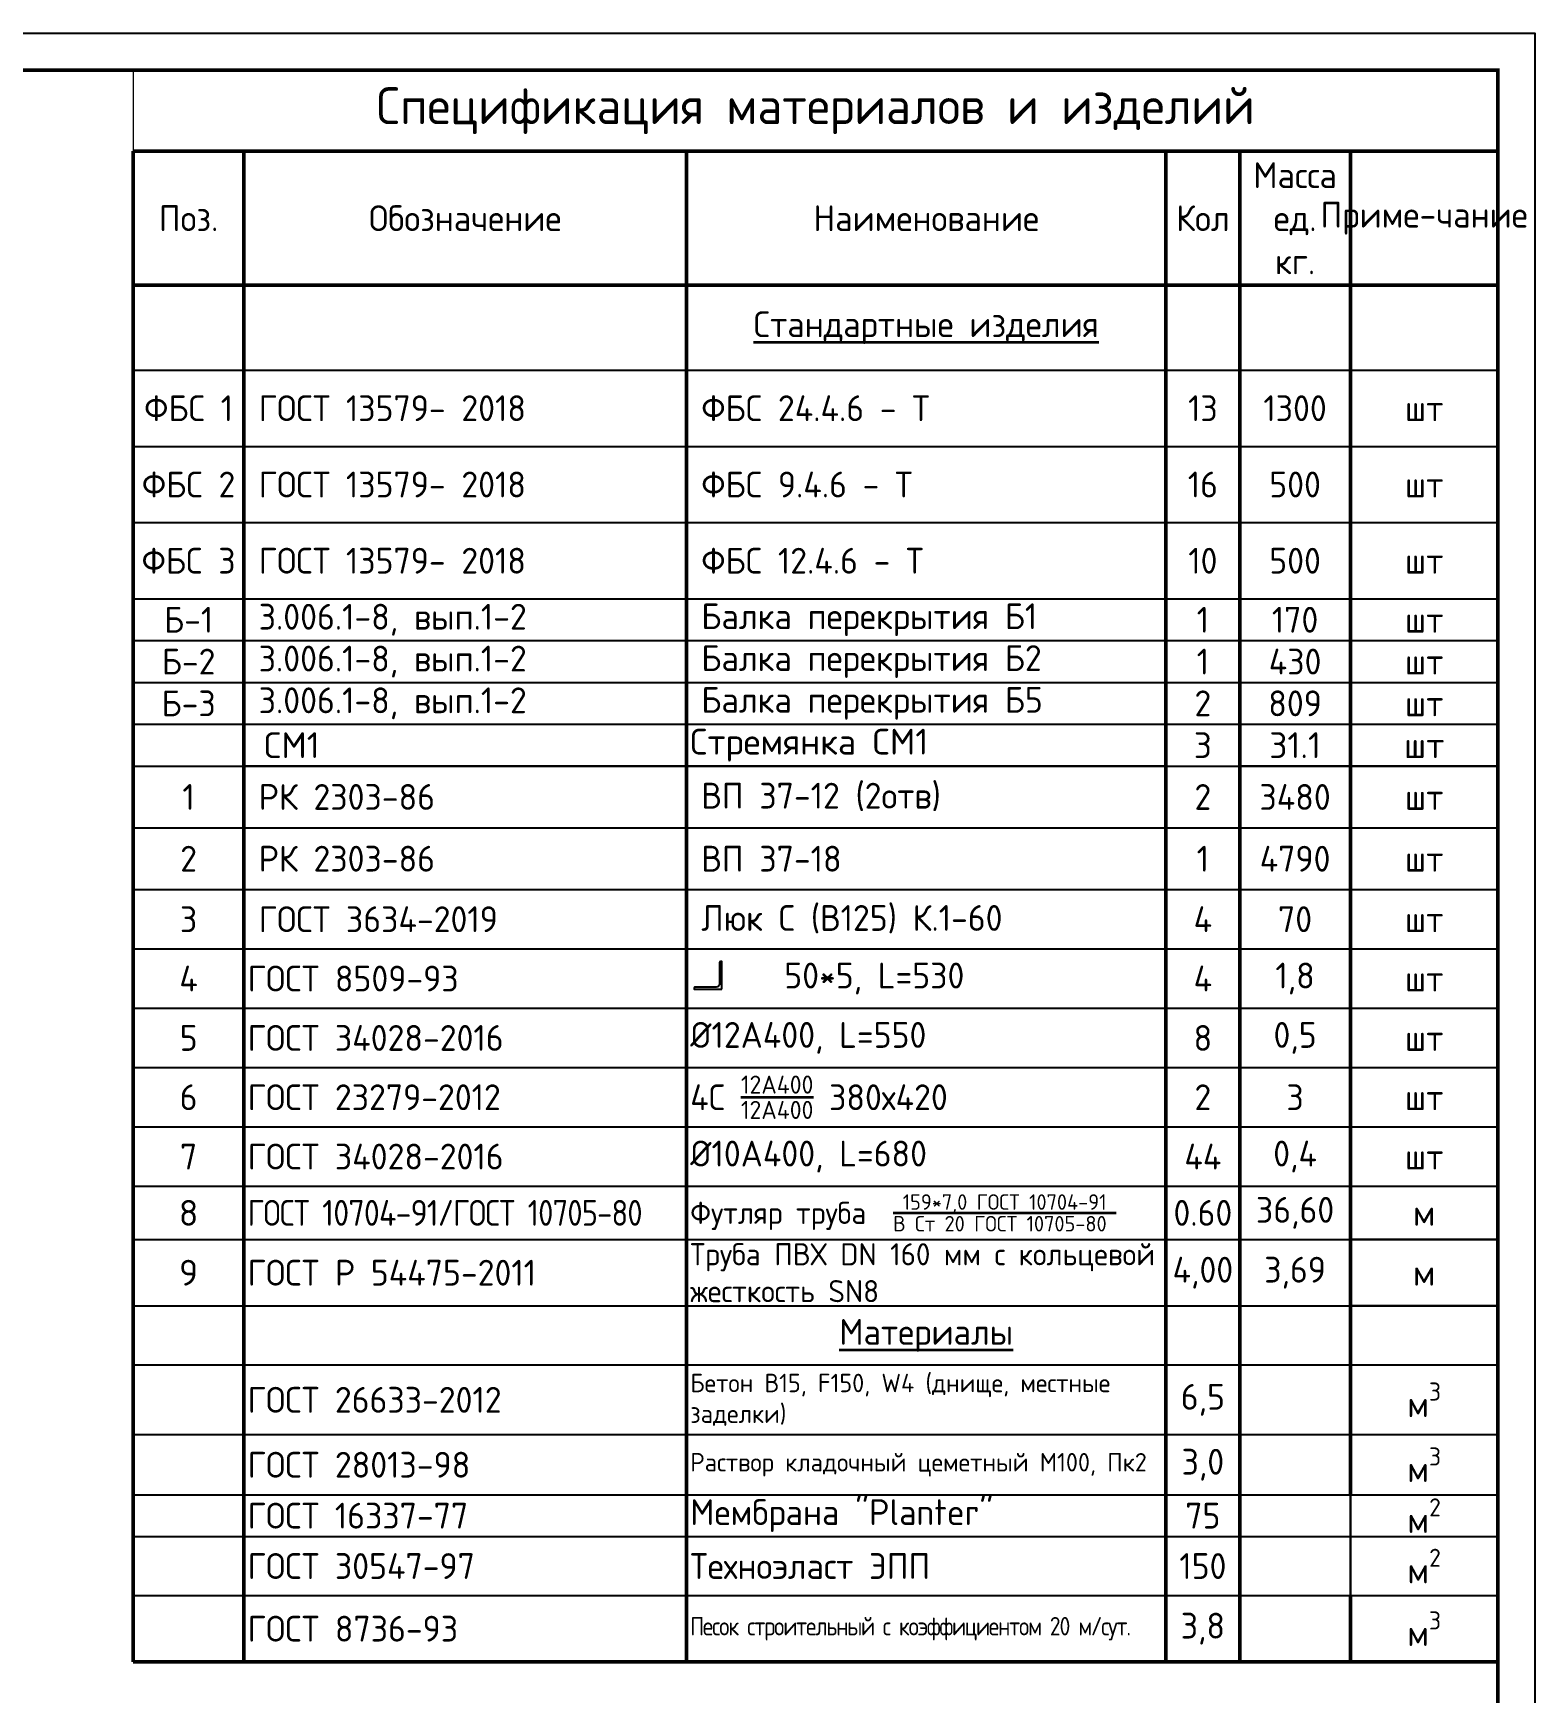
# Model space of a CAD drawing. Header units: millimetres. Extents: x 1601 to 14530, y 1157 to 12625.
# Drawn here: x 7581.5 to 7785.1, y 3020.6 to 3245.6 of the extents above; entities that cross this region are included whole.
import ezdxf

# ---------------------------------------------------------------- set-up
doc = ezdxf.new("R2010")
doc.units = ezdxf.units.MM
doc.layers.add('таблица', color=250, linetype='Continuous', lineweight=35)
doc.styles.add('-ISOCPEUR-', font='isocpeur.TTF')
doc.styles.add('GOST', font='GOST Common.ttf')

# ---------------------------------------------------------------- blocks, each defined once
blk = doc.blocks.new('*T49')
at = {"layer": 'Defpoints', "color": 8, "linetype": 'ByBlock', "lineweight": 0, "transparency": 16777216}
for p, q in [((0, 0), (185, 0)), ((0, 0), (0, -11)), ((185, 0), (185, -11))]:
    blk.add_line(p, q, dxfattribs=at)
at = {"layer": 'таблица', "color": 0, "lineweight": 50, "transparency": 16777216}
for p, q in [((0, -11), (185, -11)), ((0, -11), (0, -215.74)), ((15, -11), (15, -215.74)), ((75, -11), (75, -215.74)), ((140, -11), (140, -215.74)), ((150, -11), (150, -215.74)), ((165, -11), (165, -193.1)), ((185, -11), (185, -215.74)), ((0, -29.17), (185, -29.17)), ((165, -206.76), (165, -215.74)), ((0, -215.74), (185, -215.74))]:
    blk.add_line(p, q, dxfattribs=at)
at = {"layer": 'таблица', "color": 0, "lineweight": 25, "transparency": 16777216}
for p, q in [((0, -40.67), (185, -40.67)), ((0, -51), (185, -51)), ((0, -61.33), (185, -61.33)), ((0, -71.67), (185, -71.67)), ((0, -77.33), (185, -77.33)), ((0, -83), (185, -83)), ((0, -88.67), (185, -88.67)), ((0, -94.33), (15, -94.33)), ((140, -94.33), (150, -94.33)), ((0, -102.7), (185, -102.7)), ((0, -111.07), (185, -111.07)), ((0, -119.11), (185, -119.11)), ((0, -127.16), (185, -127.16)), ((0, -135.2), (185, -135.2)), ((0, -143.24), (185, -143.24)), ((0, -151.28), (185, -151.28)), ((0, -158.5), (165, -158.5)), ((0, -167.5), (165, -167.5)), ((0, -175.5), (185, -175.5)), ((0, -184.95), (185, -184.95)), ((0, -193.1), (185, -193.1)), ((0, -198.76), (185, -198.76)), ((0, -206.76), (185, -206.76))]:
    blk.add_line(p, q, dxfattribs=at)
at = {"layer": 'таблица', "lineweight": 30, "transparency": 16777216}
for p, q in [((15, -94.33), (140, -94.33)), ((150, -94.33), (185, -94.33)), ((165, -158.5), (185, -158.5)), ((165, -167.5), (185, -167.5)), ((165, -193.1), (165, -206.76))]:
    blk.add_line(p, q, dxfattribs=at)
at = {"layer": 'таблица', "color": 0, "transparency": 16777216}
for s, insert, char_height, width, attachment_point, style in [('Спецификация материалов и изделий ', (92.5, -5.5), 5, 182, 5, 'GOST'), (' СМ1', (15.5, -91.5), 3.5, 59, 4, '-ISOCPEUR-'), ('Стремянка СМ1', (75.5, -91.5), 3.5, 64, 4, '-ISOCPEUR-'), ('31.1', (157.5, -91.5), 3.5, 14, 5, '-ISOCPEUR-'), ('шт', (175, -91.5), 3.5, 19, 5, '-ISOCPEUR-'), ('3', (157.5, -139.22), 3.5, 14, 5, 'GOST')]:
    blk.add_mtext(s, dxfattribs=dict(at, insert=insert, char_height=char_height, width=width, attachment_point=attachment_point, style=style))
at = {"layer": 'таблица', "color": 7, "transparency": 16777216}
for s, insert, char_height, width, attachment_point, style in [('Масса ед. кг.', (157.5, -20.08), 3.5, 13, 5, 'GOST'), ('Приме-чание', (175, -20.08), 3.5, 17, 5, 'GOST'), ('Поз.', (7.5, -20.08), 3.5, 12, 5, 'GOST'), ('Обозначение', (45, -20.08), 3.5, 57, 5, 'GOST'), ('Наименование', (107.5, -20.08), 3.5, 62, 5, 'GOST'), ('Кол', (145, -20.08), 3.5, 8, 5, 'GOST'), ('{\\LСтандартные изделия}', (107.5, -34.92), 3.5, 61, 5, 'GOST'), ('ФБС 1', (7.5, -45.83), 3.5, 14, 5, 'GOST'), ('ГОСТ 13579- 2018', (17, -45.83), 3.5, 56, 4, 'GOST'), ('ФБС 24.4.6 - Т', (77, -45.83), 3.5, 61, 4, 'GOST'), ('13', (145, -45.83), 3.5, 9, 5, 'GOST'), ('1300', (157.5, -45.83), 3.5, 14, 5, 'GOST'), ('шт', (175, -45.83), 3.5, 19, 5, 'GOST'), ('ФБС 2', (7.5, -56.17), 3.5, 14, 5, 'GOST'), ('ГОСТ 13579- 2018', (17, -56.17), 3.5, 56, 4, 'GOST'), ('ФБС 9.4.6 - Т', (77, -56.17), 3.5, 61, 4, 'GOST'), ('16', (145, -56.17), 3.5, 9, 5, 'GOST'), ('500', (157.5, -56.17), 3.5, 14, 5, 'GOST'), ('шт', (175, -56.17), 3.5, 19, 5, 'GOST'), ('ФБС 3', (7.5, -66.5), 3.5, 14, 5, 'GOST'), ('ГОСТ 13579- 2018', (17, -66.5), 3.5, 56, 4, 'GOST'), ('ФБС 12.4.6 - Т', (77, -66.5), 3.5, 61, 4, 'GOST'), ('10', (145, -66.5), 3.5, 9, 5, 'GOST'), ('500', (157.5, -66.5), 3.5, 14, 5, 'GOST'), ('шт', (175, -66.5), 3.5, 19, 5, 'GOST'), ('Б-1', (7.5, -74.5), 3.5, 14, 5, 'GOST'), ('3.006.1-8, вып.1-2', (17, -74.5), 3.5, 56, 4, 'GOST'), ('Балка перекрытия Б1', (77, -74.5), 3.5, 61, 4, 'GOST'), ('1', (145, -74.5), 3.5, 9, 5, 'GOST'), ('170', (157.5, -74.5), 3.5, 14, 5, 'GOST'), ('шт', (175, -74.5), 3.5, 19, 5, 'GOST'), ('Б-2', (7.5, -80.17), 3.5, 14, 5, 'GOST'), ('3.006.1-8, вып.1-2', (17, -80.17), 3.5, 56, 4, 'GOST'), ('Балка перекрытия Б2', (77, -80.17), 3.5, 61, 4, 'GOST'), ('1', (145, -80.17), 3.5, 9, 5, 'GOST'), ('430', (157.5, -80.17), 3.5, 14, 5, 'GOST'), ('шт', (175, -80.17), 3.5, 19, 5, 'GOST'), ('Б-3', (7.5, -85.83), 3.5, 14, 5, 'GOST'), ('3.006.1-8, вып.1-2', (17, -85.83), 3.5, 56, 4, 'GOST'), ('Балка перекрытия Б5', (77, -85.83), 3.5, 61, 4, 'GOST'), ('2', (145, -85.83), 3.5, 9, 5, 'GOST'), ('809', (157.5, -85.83), 3.5, 14, 5, 'GOST'), ('шт', (175, -85.83), 3.5, 19, 5, 'GOST'), ('3', (145, -91.5), 3.5, 10, 5, '-ISOCPEUR-'), ('ВП 37-12 (2отв)', (77, -98.52), 3.5, 61, 4, 'GOST'), ('1', (7.5, -98.52), 3.5, 14, 5, 'GOST'), ('РК 2303-86', (17, -98.52), 3.5, 56, 4, 'GOST'), ('2', (145, -98.52), 3.5, 9, 5, 'GOST'), ('3480', (157.5, -98.52), 3.5, 14, 5, 'GOST'), ('шт', (175, -98.52), 3.5, 19, 5, 'GOST'), ('2', (7.5, -106.89), 3.5, 14, 5, 'GOST'), ('РК 2303-86', (17, -106.89), 3.5, 56, 4, 'GOST'), ('ВП 37-18', (77, -106.89), 3.5, 61, 4, 'GOST'), ('1', (145, -106.89), 3.5, 9, 5, 'GOST'), ('4790', (157.5, -106.89), 3.5, 14, 5, 'GOST'), ('шт', (175, -106.89), 3.5, 19, 5, 'GOST'), ('3', (7.5, -115.09), 3.5, 14, 5, 'GOST'), ('ГОСТ 3634-2019', (17, -115.09), 3.5, 56, 4, 'GOST'), ('Люк С (В125) К.1-60', (77, -115.09), 3.5, 61, 4, 'GOST'), ('4', (145, -115.09), 3.5, 9, 5, 'GOST'), ('70', (157.5, -115.09), 3.5, 14, 5, 'GOST'), ('шт', (175, -115.09), 3.5, 19, 5, 'GOST'), ('4', (7.5, -123.13), 3.5, 14, 5, 'GOST'), ('ГОСТ 8509-93', (15.5, -123.13), 3.5, 59, 4, 'GOST'), ('      50*5, L=530', (75.5, -123.13), 3.5, 64, 4, 'GOST'), ('4', (145, -123.13), 3.5, 9, 5, 'GOST'), ('1,8', (157.5, -123.13), 3.5, 14, 5, 'GOST'), ('шт', (175, -123.13), 3.5, 19, 5, 'GOST'), ('5', (7.5, -131.18), 3.5, 14, 5, 'GOST'), ('{\\C0;ГОСТ 34028-2016}', (15.5, -131.18), 3.5, 59, 4, 'GOST'), ('%%C12А400, L=550', (75.5, -131.18), 3.5, 64, 4, 'GOST'), ('8', (145, -131.18), 3.5, 9, 5, 'GOST'), ('0,5', (157.5, -131.18), 3.5, 14, 5, 'GOST'), ('шт', (175, -131.18), 3.5, 19, 5, 'GOST'), ('\\A1;4С {\\H0.7x;\\S12А400/12А400;\\H1.42857x; 380х420}', (75.5, -139.22), 3.5, 64, 4, 'GOST'), ('6', (7.5, -139.22), 3.5, 14, 5, 'GOST'), ('ГОСТ 23279-2012', (15.5, -139.22), 3.5, 59, 4, 'GOST'), ('2', (145, -139.22), 3.5, 9, 5, 'GOST'), ('шт', (175, -139.22), 3.5, 19, 5, 'GOST'), ('7', (7.5, -147.26), 3.5, 14, 5, 'GOST'), ('{\\C0;ГОСТ 34028-2016}', (15.5, -147.26), 3.5, 59, 4, 'GOST'), ('%%C10А400, L=680', (75.5, -147.26), 3.5, 64, 4, 'GOST'), ('44', (145, -147.26), 3.5, 9, 5, 'GOST'), ('0,4', (157.5, -147.26), 3.5, 14, 5, 'GOST'), ('шт', (175, -147.26), 3.5, 19, 5, 'GOST'), ('\\A1;Футляр труба  {\\H0.7x;\\S159*7,0 ГОСТ 10704-91/В Ст 20 ГОСТ 10705-80 ;}', (75.5, -154.89), 3, 64, 4, 'GOST'), ('36,60', (157.5, -154.89), 3.5, 14, 5, 'GOST'), ('8', (7.5, -154.89), 3.5, 14, 5, '-ISOCPEUR-'), ('{\\W0.9;\\T0.95;ГОСТ \\fISOCPEUR|b0|i0|c204|p34;10704-91\\fGOST Common|b0|i0|c204|p34;/ГОСТ 10705-80}', (15.5, -154.89), 3.5, 59, 4, 'GOST'), ('0.60', (145, -154.89), 3.5, 9, 5, 'GOST'), ('м', (175, -154.89), 3.5, 19, 5, '-ISOCPEUR-'), ('Труба ПВХ DN 160 мм с кольцевой жесткость SN8', (75.5, -163), 3, 64, 4, 'GOST'), ('9', (7.5, -163), 3.5, 14, 5, '-ISOCPEUR-'), ('ГОСТ Р 54475-2011', (15.5, -163), 3.5, 59, 4, 'GOST'), ('4,00', (145, -163), 3.5, 9, 5, 'GOST'), ('3,69', (157.5, -163), 3.5, 14, 5, 'GOST'), ('м', (175, -163), 3.5, 19, 5, '-ISOCPEUR-'), ('{\\LМатериалы}', (107.5, -171.5), 3.5, 64, 5, 'GOST'), ('\\A1;Бетон В15, F150, W4 (днище, местные заделки) ', (75.5, -180.23), 2.5, 64, 4, 'GOST'), ('ГОСТ 26633-2012', (15.5, -180.23), 3.5, 59, 4, 'GOST'), ('6,5', (145, -180.23), 3.5, 9, 5, 'GOST'), ('\\A1;м{\\H0.7x;\\S3^ ;}', (175, -180.23), 3.5, 19, 5, 'GOST'), ('\\A1;м{\\H0.7x;\\S3^ ;}', (175, -189.03), 3.5, 19, 5, 'GOST'), ('ГОСТ 28013-98', (15.5, -189.03), 3.5, 59, 4, 'GOST'), ('Раствор кладочный цеметный М100, Пк2', (75.5, -189.03), 2.5, 64, 4, 'GOST'), ('3,0', (145, -189.03), 3.5, 9, 5, 'GOST'), ('Мембрана "Planter"', (75.5, -195.93), 3.5, 64, 4, 'GOST'), ('ГОСТ 16337-77', (15.5, -195.93), 3.5, 59, 4, 'GOST'), ('75', (145, -195.93), 3.5, 9, 5, 'GOST'), ('\\A1;м{\\H0.7x;\\S2^ ;}', (175, -195.93), 3.5, 19, 5, 'GOST'), ('ГОСТ 30547-97', (15.5, -202.76), 3.5, 59, 4, 'GOST'), ('Техноэласт ЭПП', (75.5, -202.76), 3.5, 64, 4, 'GOST'), ('150', (145, -202.76), 3.5, 9, 5, 'GOST'), ('\\A1;м{\\H0.7x;\\S2^ ;}', (175, -202.76), 3.5, 19, 5, 'GOST'), ('3,8', (145, -211.25), 3.5, 9, 5, 'GOST'), ('\\A1;м{\\H0.7x;\\S3^ ;}', (175, -211.25), 3.5, 19, 5, 'GOST'), ('ГОСТ 8736-93', (15.5, -211.25), 3.5, 59, 4, 'GOST'), ('{\\W0.9;\\T0.9;Песок строительный с коэффициентом 20 м/сут. }', (75.5, -211.25), 2.5, 64, 4, 'GOST')]:
    blk.add_mtext(s, dxfattribs=dict(at, insert=insert, char_height=char_height, width=width, attachment_point=attachment_point, style=style))

msp = doc.modelspace()

# ---------------------------------------------------------------- linework, layer by layer
msp.add_lwpolyline([(7191.0803, 3245.5891), (7785.0803, 3245.5891), (7785.0803, 2825.5891), (7191.0803, 2825.5891)], close=True)
at = {"const_width": 0.5}
msp.add_lwpolyline([(7211.0803, 3240.5891), (7780.0803, 3240.5891), (7780.0803, 2830.5891), (7211.0803, 2830.5891)], close=True, dxfattribs=at)
at = {"ltscale": 100}
msp.add_lwpolyline([(7674.8705, 3116.0115), (7674.8705, 3119.7615), (7674.7205, 3119.7615, 0.41421356), (7674.5705, 3119.6115), (7674.5705, 3116.7615, -0.41421356), (7674.1205, 3116.3115), (7671.2705, 3116.3115, 0.41421356), (7671.1205, 3116.1615), (7671.1205, 3116.0115)], format="xyb", close=True, dxfattribs=at)

# ---------------------------------------------------------------- block references
msp.add_blockref('*T49', (7595.0803, 3240.5891))

doc.saveas('drawing.dxf')
